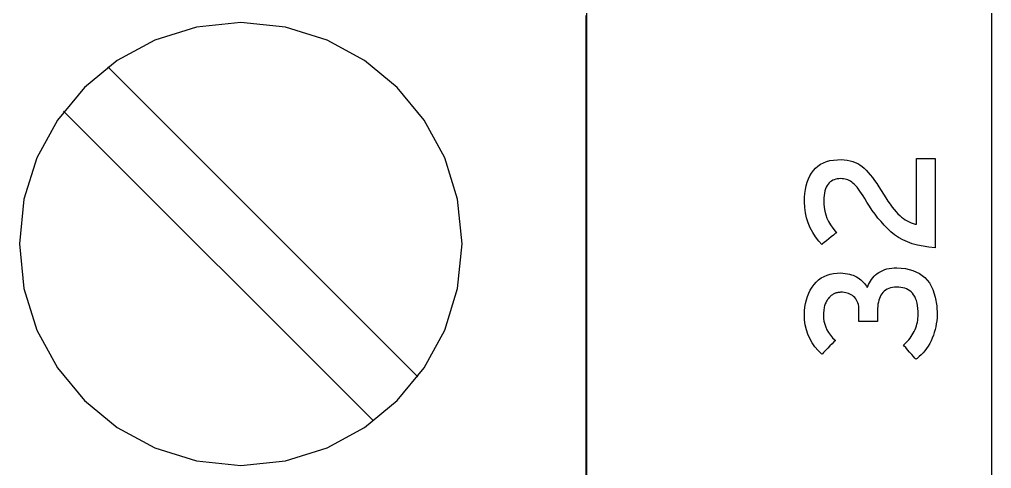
# Model space of a CAD drawing. Extents: x 1 to 47.7, y 0.2 to 35.
# Drawn here: x 35.494 to 36.228, y 12.966 to 13.305 of the extents above; entities that cross this region are included whole.
import ezdxf

# ---------------------------------------------------------------- set-up
doc = ezdxf.new("R2010")
doc.units = 0
doc.header["$MEASUREMENT"] = 0
for name, color, linetype in [('5_1___24__TARGET_LEDS___12', 7, 'CONTINUOUS'), ('6_1__EMPTY_IO_BOARD_POSITI', 7, 'CONTINUOUS'), ('6_2___8__INDEPENDENT_INPUT', 7, 'CONTINUOUS'), ('6_3___8__OPTOISO_INDEPENDE', 7, 'CONTINUOUS'), ('6_4___24__OPTOISO_INDEPEND', 7, 'CONTINUOUS'), ('6_5___8__INDEPENDENT_INPUT', 7, 'CONTINUOUS'), ('6_6___8__INDEPENDENT_INPUT', 7, 'CONTINUOUS'), ('6_7___8__OPTOISO_INDEPENDE', 7, 'CONTINUOUS'), ('6_8___8__OPTOISO_INDEPENDE', 7, 'CONTINUOUS'), ('7_0_____DWG', 7, 'CONTINUOUS')]:
    doc.layers.add(name, color=color, linetype=linetype)

msp = doc.modelspace()

# ---------------------------------------------------------------- linework, layer by layer
at = {"layer": '5_1___24__TARGET_LEDS___12'}
for points in [[(35.92211, 12.30354), (35.92211, 12.42937), (35.92211, 12.55075), (35.92211, 12.66723), (35.92211, 12.77837), (35.92211, 12.88371), (35.92211, 12.98282), (35.92211, 13.07525), (35.92211, 13.16055), (35.92211, 13.20039), (35.92211, 13.23828), (35.92211, 13.27417), (35.92211, 13.30799)], [(35.79479, 13.03494), (35.56052, 13.26921)], [(35.76137, 13.00152), (35.5271, 13.23579)]]:
    msp.add_lwpolyline(points, dxfattribs=at)
msp.add_lwpolyline([(35.66113, 12.96794), (35.69481, 12.97134), (35.72618, 12.98109), (35.75456, 12.99652), (35.77929, 13.01696), (35.79968, 13.04174), (35.81508, 13.07018), (35.82481, 13.10161), (35.82821, 13.13537), (35.82481, 13.16906), (35.81508, 13.20046), (35.79968, 13.22887), (35.77929, 13.25362), (35.75456, 13.27405), (35.72618, 13.28948), (35.69481, 13.29923), (35.66113, 13.30263), (35.62743, 13.29923), (35.59601, 13.28948), (35.56757, 13.27405), (35.54278, 13.25362), (35.52232, 13.22887), (35.50686, 13.20046), (35.49709, 13.16906), (35.49368, 13.13537), (35.49709, 13.10161), (35.50686, 13.07018), (35.52232, 13.04174), (35.54278, 13.01696), (35.56757, 12.99652), (35.59601, 12.98109), (35.62743, 12.97134)], close=True, dxfattribs=at)
at = {"layer": '6_1__EMPTY_IO_BOARD_POSITI'}
msp.add_lwpolyline([(35.92235, 13.32076), (35.92235, 13.27392), (35.92235, 13.22303), (35.92235, 13.16825), (35.92235, 13.10973), (35.92235, 13.04763), (35.92235, 12.98209), (35.92235, 12.91328), (35.92235, 12.84134), (35.92235, 12.76642), (35.92235, 12.68869), (35.92235, 12.60829), (35.92235, 12.52537), (35.92235, 12.4401), (35.92235, 12.35261)], dxfattribs=at)
at = {"layer": '6_2___8__INDEPENDENT_INPUT'}
for points in [[(35.92211, 12.30354), (35.92211, 12.42937), (35.92211, 12.55075), (35.92211, 12.66723), (35.92211, 12.77837), (35.92211, 12.88371), (35.92211, 12.98282), (35.92211, 13.07525), (35.92211, 13.16055), (35.92211, 13.20039), (35.92211, 13.23828), (35.92211, 13.27417), (35.92211, 13.30799)], [(35.79479, 13.03494), (35.56052, 13.26921)], [(35.76137, 13.00152), (35.5271, 13.23579)]]:
    msp.add_lwpolyline(points, dxfattribs=at)
msp.add_lwpolyline([(35.66113, 12.96794), (35.69481, 12.97134), (35.72618, 12.98109), (35.75456, 12.99652), (35.77929, 13.01696), (35.79968, 13.04174), (35.81508, 13.07018), (35.82481, 13.10161), (35.82821, 13.13537), (35.82481, 13.16906), (35.81508, 13.20046), (35.79968, 13.22887), (35.77929, 13.25362), (35.75456, 13.27405), (35.72618, 13.28948), (35.69481, 13.29923), (35.66113, 13.30263), (35.62743, 13.29923), (35.59601, 13.28948), (35.56757, 13.27405), (35.54278, 13.25362), (35.52232, 13.22887), (35.50686, 13.20046), (35.49709, 13.16906), (35.49368, 13.13537), (35.49709, 13.10161), (35.50686, 13.07018), (35.52232, 13.04174), (35.54278, 13.01696), (35.56757, 12.99652), (35.59601, 12.98109), (35.62743, 12.97134)], close=True, dxfattribs=at)
at = {"layer": '6_3___8__OPTOISO_INDEPENDE'}
for points in [[(35.92211, 12.30354), (35.92211, 12.42937), (35.92211, 12.55075), (35.92211, 12.66723), (35.92211, 12.77837), (35.92211, 12.88371), (35.92211, 12.98282), (35.92211, 13.07525), (35.92211, 13.16055), (35.92211, 13.20039), (35.92211, 13.23828), (35.92211, 13.27417), (35.92211, 13.30799)], [(35.79479, 13.03494), (35.56052, 13.26921)], [(35.76137, 13.00152), (35.5271, 13.23579)]]:
    msp.add_lwpolyline(points, dxfattribs=at)
msp.add_lwpolyline([(35.66113, 12.96794), (35.69481, 12.97134), (35.72618, 12.98109), (35.75456, 12.99652), (35.77929, 13.01696), (35.79968, 13.04174), (35.81508, 13.07018), (35.82481, 13.10161), (35.82821, 13.13537), (35.82481, 13.16906), (35.81508, 13.20046), (35.79968, 13.22887), (35.77929, 13.25362), (35.75456, 13.27405), (35.72618, 13.28948), (35.69481, 13.29923), (35.66113, 13.30263), (35.62743, 13.29923), (35.59601, 13.28948), (35.56757, 13.27405), (35.54278, 13.25362), (35.52232, 13.22887), (35.50686, 13.20046), (35.49709, 13.16906), (35.49368, 13.13537), (35.49709, 13.10161), (35.50686, 13.07018), (35.52232, 13.04174), (35.54278, 13.01696), (35.56757, 12.99652), (35.59601, 12.98109), (35.62743, 12.97134)], close=True, dxfattribs=at)
at = {"layer": '6_4___24__OPTOISO_INDEPEND'}
for points in [[(35.92211, 12.30354), (35.92211, 12.42937), (35.92211, 12.55075), (35.92211, 12.66723), (35.92211, 12.77837), (35.92211, 12.88371), (35.92211, 12.98282), (35.92211, 13.07525), (35.92211, 13.16055), (35.92211, 13.20039), (35.92211, 13.23828), (35.92211, 13.27417), (35.92211, 13.30799)], [(35.79479, 13.03494), (35.56052, 13.26921)], [(35.76137, 13.00152), (35.5271, 13.23579)]]:
    msp.add_lwpolyline(points, dxfattribs=at)
msp.add_lwpolyline([(35.66113, 12.96794), (35.69481, 12.97134), (35.72618, 12.98109), (35.75456, 12.99652), (35.77929, 13.01696), (35.79968, 13.04174), (35.81508, 13.07018), (35.82481, 13.10161), (35.82821, 13.13537), (35.82481, 13.16906), (35.81508, 13.20046), (35.79968, 13.22887), (35.77929, 13.25362), (35.75456, 13.27405), (35.72618, 13.28948), (35.69481, 13.29923), (35.66113, 13.30263), (35.62743, 13.29923), (35.59601, 13.28948), (35.56757, 13.27405), (35.54278, 13.25362), (35.52232, 13.22887), (35.50686, 13.20046), (35.49709, 13.16906), (35.49368, 13.13537), (35.49709, 13.10161), (35.50686, 13.07018), (35.52232, 13.04174), (35.54278, 13.01696), (35.56757, 12.99652), (35.59601, 12.98109), (35.62743, 12.97134)], close=True, dxfattribs=at)
at = {"layer": '6_5___8__INDEPENDENT_INPUT'}
for points in [[(35.92211, 12.30354), (35.92211, 12.42937), (35.92211, 12.55075), (35.92211, 12.66723), (35.92211, 12.77837), (35.92211, 12.88371), (35.92211, 12.98282), (35.92211, 13.07525), (35.92211, 13.16055), (35.92211, 13.20039), (35.92211, 13.23828), (35.92211, 13.27417), (35.92211, 13.30799)], [(35.79479, 13.03494), (35.56052, 13.26921)], [(35.76137, 13.00152), (35.5271, 13.23579)]]:
    msp.add_lwpolyline(points, dxfattribs=at)
msp.add_lwpolyline([(35.66113, 12.96794), (35.69481, 12.97134), (35.72618, 12.98109), (35.75456, 12.99652), (35.77929, 13.01696), (35.79968, 13.04174), (35.81508, 13.07018), (35.82481, 13.10161), (35.82821, 13.13537), (35.82481, 13.16906), (35.81508, 13.20046), (35.79968, 13.22887), (35.77929, 13.25362), (35.75456, 13.27405), (35.72618, 13.28948), (35.69481, 13.29923), (35.66113, 13.30263), (35.62743, 13.29923), (35.59601, 13.28948), (35.56757, 13.27405), (35.54278, 13.25362), (35.52232, 13.22887), (35.50686, 13.20046), (35.49709, 13.16906), (35.49368, 13.13537), (35.49709, 13.10161), (35.50686, 13.07018), (35.52232, 13.04174), (35.54278, 13.01696), (35.56757, 12.99652), (35.59601, 12.98109), (35.62743, 12.97134)], close=True, dxfattribs=at)
at = {"layer": '6_6___8__INDEPENDENT_INPUT'}
for points in [[(35.92211, 12.30354), (35.92211, 12.42937), (35.92211, 12.55075), (35.92211, 12.66723), (35.92211, 12.77837), (35.92211, 12.88371), (35.92211, 12.98282), (35.92211, 13.07525), (35.92211, 13.16055), (35.92211, 13.20039), (35.92211, 13.23828), (35.92211, 13.27417), (35.92211, 13.30799)], [(35.79479, 13.03494), (35.56052, 13.26921)], [(35.76137, 13.00152), (35.5271, 13.23579)]]:
    msp.add_lwpolyline(points, dxfattribs=at)
msp.add_lwpolyline([(35.66113, 12.96794), (35.69481, 12.97134), (35.72618, 12.98109), (35.75456, 12.99652), (35.77929, 13.01696), (35.79968, 13.04174), (35.81508, 13.07018), (35.82481, 13.10161), (35.82821, 13.13537), (35.82481, 13.16906), (35.81508, 13.20046), (35.79968, 13.22887), (35.77929, 13.25362), (35.75456, 13.27405), (35.72618, 13.28948), (35.69481, 13.29923), (35.66113, 13.30263), (35.62743, 13.29923), (35.59601, 13.28948), (35.56757, 13.27405), (35.54278, 13.25362), (35.52232, 13.22887), (35.50686, 13.20046), (35.49709, 13.16906), (35.49368, 13.13537), (35.49709, 13.10161), (35.50686, 13.07018), (35.52232, 13.04174), (35.54278, 13.01696), (35.56757, 12.99652), (35.59601, 12.98109), (35.62743, 12.97134)], close=True, dxfattribs=at)
at = {"layer": '6_7___8__OPTOISO_INDEPENDE'}
for points in [[(35.92211, 12.30354), (35.92211, 12.42937), (35.92211, 12.55075), (35.92211, 12.66723), (35.92211, 12.77837), (35.92211, 12.88371), (35.92211, 12.98282), (35.92211, 13.07525), (35.92211, 13.16055), (35.92211, 13.20039), (35.92211, 13.23828), (35.92211, 13.27417), (35.92211, 13.30799)], [(35.79479, 13.03494), (35.56052, 13.26921)], [(35.76137, 13.00152), (35.5271, 13.23579)]]:
    msp.add_lwpolyline(points, dxfattribs=at)
msp.add_lwpolyline([(35.66113, 12.96794), (35.69481, 12.97134), (35.72618, 12.98109), (35.75456, 12.99652), (35.77929, 13.01696), (35.79968, 13.04174), (35.81508, 13.07018), (35.82481, 13.10161), (35.82821, 13.13537), (35.82481, 13.16906), (35.81508, 13.20046), (35.79968, 13.22887), (35.77929, 13.25362), (35.75456, 13.27405), (35.72618, 13.28948), (35.69481, 13.29923), (35.66113, 13.30263), (35.62743, 13.29923), (35.59601, 13.28948), (35.56757, 13.27405), (35.54278, 13.25362), (35.52232, 13.22887), (35.50686, 13.20046), (35.49709, 13.16906), (35.49368, 13.13537), (35.49709, 13.10161), (35.50686, 13.07018), (35.52232, 13.04174), (35.54278, 13.01696), (35.56757, 12.99652), (35.59601, 12.98109), (35.62743, 12.97134)], close=True, dxfattribs=at)
at = {"layer": '6_8___8__OPTOISO_INDEPENDE'}
for points in [[(35.92211, 12.30354), (35.92211, 12.42937), (35.92211, 12.55075), (35.92211, 12.66723), (35.92211, 12.77837), (35.92211, 12.88371), (35.92211, 12.98282), (35.92211, 13.07525), (35.92211, 13.16055), (35.92211, 13.20039), (35.92211, 13.23828), (35.92211, 13.27417), (35.92211, 13.30799)], [(35.79479, 13.03494), (35.56052, 13.26921)], [(35.76137, 13.00152), (35.5271, 13.23579)]]:
    msp.add_lwpolyline(points, dxfattribs=at)
msp.add_lwpolyline([(35.66113, 12.96794), (35.69481, 12.97134), (35.72618, 12.98109), (35.75456, 12.99652), (35.77929, 13.01696), (35.79968, 13.04174), (35.81508, 13.07018), (35.82481, 13.10161), (35.82821, 13.13537), (35.82481, 13.16906), (35.81508, 13.20046), (35.79968, 13.22887), (35.77929, 13.25362), (35.75456, 13.27405), (35.72618, 13.28948), (35.69481, 13.29923), (35.66113, 13.30263), (35.62743, 13.29923), (35.59601, 13.28948), (35.56757, 13.27405), (35.54278, 13.25362), (35.52232, 13.22887), (35.50686, 13.20046), (35.49709, 13.16906), (35.49368, 13.13537), (35.49709, 13.10161), (35.50686, 13.07018), (35.52232, 13.04174), (35.54278, 13.01696), (35.56757, 12.99652), (35.59601, 12.98109), (35.62743, 12.97134)], close=True, dxfattribs=at)
at = {"layer": '7_0_____DWG'}
msp.add_lwpolyline([(36.22843, 13.94184), (36.22843, 13.75805), (36.22843, 13.57284), (36.22843, 13.3863), (36.22843, 13.19851), (36.22843, 13.00958), (36.22843, 12.8196), (36.22843, 12.62867), (36.22843, 12.43688), (36.22843, 12.24433), (36.22843, 12.05111), (36.22843, 11.66305), (36.22843, 11.27346), (36.22843, 10.88312), (36.22843, 10.49277)], dxfattribs=at)
for points in [[(36.18576, 13.13249), (36.1811, 13.13289), (36.17668, 13.13353), (36.1725, 13.1344), (36.16855, 13.13551), (36.16484, 13.13686), (36.16137, 13.13844), (36.15814, 13.14025), (36.15514, 13.1423), (36.15239, 13.14458), (36.1498, 13.14702), (36.1473, 13.14956), (36.14489, 13.1522), (36.14258, 13.15494), (36.14036, 13.15778), (36.13824, 13.16073), (36.13621, 13.16377), (36.13427, 13.16691), (36.13266, 13.16966), (36.1314, 13.17169), (36.13017, 13.17355), (36.12899, 13.17526), (36.12786, 13.1768), (36.12676, 13.17819), (36.1257, 13.17941), (36.12468, 13.18047), (36.1237, 13.18136), (36.12274, 13.18208), (36.12176, 13.18269), (36.12077, 13.18322), (36.11975, 13.18367), (36.11872, 13.18404), (36.11767, 13.18432), (36.1166, 13.18453), (36.11551, 13.18466), (36.11441, 13.18471), (36.1131, 13.18467), (36.11184, 13.18452), (36.11064, 13.18427), (36.10952, 13.18391), (36.10846, 13.18345), (36.10747, 13.18288), (36.10655, 13.1822), (36.10569, 13.18142), (36.10491, 13.18053), (36.10417, 13.17947), (36.10353, 13.17827), (36.10298, 13.17693), (36.10251, 13.17544), (36.10214, 13.17382), (36.10185, 13.17205), (36.10166, 13.17014), (36.10156, 13.16809), (36.10157, 13.16568), (36.10183, 13.16284), (36.10233, 13.16007), (36.10306, 13.15737), (36.10404, 13.15474), (36.10525, 13.15218), (36.1067, 13.1497), (36.10839, 13.14728), (36.11031, 13.14494), (36.11112, 13.14382), (36.11033, 13.14317), (36.10898, 13.14208), (36.10727, 13.14069), (36.1054, 13.13917), (36.10356, 13.13767), (36.10195, 13.13636), (36.10076, 13.1354), (36.1002, 13.13494), (36.098, 13.13739), (36.09548, 13.14067), (36.09329, 13.14408), (36.09142, 13.14761), (36.08989, 13.15126), (36.08868, 13.15504), (36.0878, 13.15894), (36.08725, 13.16296), (36.08702, 13.1671), (36.08711, 13.17041), (36.08735, 13.17356), (36.08777, 13.17654), (36.08835, 13.17935), (36.08909, 13.18199), (36.09, 13.18447), (36.09108, 13.18678), (36.09232, 13.18893), (36.09374, 13.1909), (36.09538, 13.19267), (36.09721, 13.19423), (36.09921, 13.19557), (36.10139, 13.19669), (36.10374, 13.1976), (36.10628, 13.19829), (36.10899, 13.19877), (36.11188, 13.19903), (36.11466, 13.19906), (36.11703, 13.19893), (36.11929, 13.19865), (36.12144, 13.19823), (36.12348, 13.19766), (36.12542, 13.19696), (36.12724, 13.1961), (36.12896, 13.19511), (36.13057, 13.19397), (36.13209, 13.19265), (36.13363, 13.19113), (36.13519, 13.18945), (36.13676, 13.18759), (36.13836, 13.18556), (36.13998, 13.18337), (36.14161, 13.181), (36.14327, 13.17846), (36.14494, 13.17575), (36.14671, 13.17285), (36.14845, 13.17013), (36.15013, 13.1676), (36.15175, 13.16528), (36.15332, 13.16317), (36.15484, 13.16126), (36.1563, 13.15954), (36.1577, 13.15804), (36.15906, 13.15673), (36.16043, 13.15557), (36.16182, 13.15451), (36.16324, 13.15356), (36.16468, 13.15271), (36.16613, 13.15197), (36.16761, 13.15134), (36.16911, 13.15081), (36.17063, 13.15039), (36.17166, 13.15038), (36.17166, 13.15327), (36.17166, 13.15886), (36.17166, 13.16628), (36.17166, 13.17463), (36.17166, 13.18302), (36.17166, 13.19058), (36.17166, 13.19643), (36.17166, 13.19966), (36.17182, 13.20003), (36.17283, 13.20003), (36.17455, 13.20003), (36.17673, 13.20003), (36.17911, 13.20003), (36.18146, 13.20003), (36.18351, 13.20003), (36.18502, 13.20003), (36.18574, 13.20003), (36.18576, 13.19854), (36.18576, 13.19284), (36.18576, 13.18402), (36.18576, 13.17327), (36.18576, 13.16179), (36.18576, 13.15077), (36.18576, 13.14141), (36.18576, 13.13492)], [(36.1569, 13.11734), (36.16334, 13.11678), (36.16902, 13.11535), (36.17393, 13.11305), (36.17808, 13.10988), (36.18146, 13.10583), (36.18407, 13.10091), (36.18592, 13.09512), (36.187, 13.08846), (36.18732, 13.08172), (36.18721, 13.07944), (36.187, 13.07718), (36.18669, 13.07495), (36.18628, 13.07274), (36.18577, 13.07056), (36.18516, 13.0684), (36.18445, 13.06627), (36.18364, 13.06416), (36.18272, 13.06208), (36.18169, 13.06006), (36.18058, 13.05815), (36.17938, 13.05635), (36.1781, 13.05464), (36.17674, 13.05304), (36.1753, 13.05154), (36.17377, 13.05014), (36.17217, 13.04884), (36.17115, 13.04822), (36.17055, 13.0489), (36.16948, 13.05014), (36.16807, 13.05175), (36.1665, 13.05354), (36.16494, 13.05534), (36.16353, 13.05695), (36.16245, 13.05818), (36.16186, 13.05886), (36.16251, 13.05953), (36.16369, 13.06061), (36.1648, 13.06172), (36.16584, 13.06288), (36.16681, 13.06406), (36.16771, 13.06529), (36.16854, 13.06655), (36.1693, 13.06785), (36.16998, 13.06919), (36.1706, 13.07058), (36.17114, 13.07198), (36.17161, 13.07338), (36.17201, 13.07478), (36.17234, 13.07619), (36.1726, 13.0776), (36.17278, 13.07902), (36.1729, 13.08044), (36.17295, 13.08186), (36.17291, 13.08419), (36.17276, 13.08652), (36.1725, 13.08868), (36.17213, 13.09067), (36.17164, 13.09249), (36.17105, 13.09415), (36.17035, 13.09564), (36.16953, 13.09696), (36.16861, 13.09811), (36.16763, 13.09909), (36.16656, 13.09995), (36.1654, 13.1007), (36.16416, 13.10133), (36.16283, 13.10184), (36.16142, 13.10223), (36.15992, 13.10251), (36.15833, 13.10267), (36.15666, 13.1027), (36.15502, 13.1026), (36.15348, 13.10238), (36.15204, 13.10205), (36.1507, 13.10161), (36.14947, 13.10105), (36.14833, 13.10037), (36.14729, 13.09959), (36.14636, 13.09869), (36.14553, 13.09767), (36.14482, 13.09654), (36.1442, 13.09534), (36.14366, 13.09406), (36.14321, 13.09271), (36.14286, 13.09129), (36.14258, 13.0898), (36.1424, 13.08823), (36.14231, 13.08658), (36.14229, 13.08555), (36.14229, 13.085), (36.14229, 13.08399), (36.14229, 13.08267), (36.14229, 13.08121), (36.14229, 13.07974), (36.14229, 13.07843), (36.14229, 13.07742), (36.14229, 13.07686), (36.14212, 13.0768), (36.14112, 13.0768), (36.13942, 13.0768), (36.13726, 13.0768), (36.1349, 13.0768), (36.13257, 13.0768), (36.13052, 13.0768), (36.12899, 13.0768), (36.12823, 13.0768), (36.12819, 13.07696), (36.12819, 13.07765), (36.12819, 13.07875), (36.12819, 13.0801), (36.12819, 13.08157), (36.12819, 13.08298), (36.12819, 13.08421), (36.12819, 13.08509), (36.12819, 13.08548), (36.12815, 13.08676), (36.12801, 13.08816), (36.12777, 13.08947), (36.12743, 13.0907), (36.12698, 13.09184), (36.12644, 13.0929), (36.12578, 13.09387), (36.12503, 13.09476), (36.12417, 13.09556), (36.12329, 13.09625), (36.12236, 13.09685), (36.12139, 13.09738), (36.12038, 13.09782), (36.11932, 13.09818), (36.11822, 13.09845), (36.11707, 13.09865), (36.11588, 13.09876), (36.11476, 13.09879), (36.11428, 13.09878), (36.11379, 13.09875), (36.11329, 13.09871), (36.11279, 13.09865), (36.11228, 13.09857), (36.11177, 13.09847), (36.11124, 13.09836), (36.11071, 13.09823), (36.11017, 13.09807), (36.10964, 13.09784), (36.10913, 13.09758), (36.10862, 13.09729), (36.10813, 13.09698), (36.10765, 13.09663), (36.10718, 13.09626), (36.10672, 13.09586), (36.10627, 13.09543), (36.10582, 13.09497), (36.10537, 13.09448), (36.10493, 13.09395), (36.10452, 13.0934), (36.10412, 13.0928), (36.10375, 13.09218), (36.1034, 13.09152), (36.10306, 13.09082), (36.10275, 13.0901), (36.10247, 13.08932), (36.10223, 13.08849), (36.10201, 13.0876), (36.10183, 13.08668), (36.10169, 13.08571), (36.10157, 13.08469), (36.10148, 13.08363), (36.10143, 13.08252), (36.1014, 13.08137), (36.10148, 13.07929), (36.10178, 13.07692), (36.1023, 13.07464), (36.10305, 13.07244), (36.10403, 13.07032), (36.10523, 13.06828), (36.10665, 13.06633), (36.1083, 13.06446), (36.11017, 13.06267), (36.11019, 13.06214), (36.10929, 13.06123), (36.10794, 13.05986), (36.10631, 13.0582), (36.10458, 13.05643), (36.10292, 13.05475), (36.10151, 13.05332), (36.10054, 13.05233), (36.10018, 13.05196), (36.0974, 13.05468), (36.09496, 13.05754), (36.09284, 13.06056), (36.09105, 13.06373), (36.08959, 13.06704), (36.08845, 13.07051), (36.08765, 13.07413), (36.08717, 13.0779), (36.08702, 13.08169), (36.08714, 13.08472), (36.08742, 13.08762), (36.08788, 13.09041), (36.08851, 13.09308), (36.08931, 13.09564), (36.09029, 13.09807), (36.09143, 13.10039), (36.09276, 13.1026), (36.09425, 13.10468), (36.09592, 13.10656), (36.09774, 13.10821), (36.0997, 13.10964), (36.10182, 13.11084), (36.10409, 13.11181), (36.10651, 13.11256), (36.10908, 13.11307), (36.1118, 13.11336), (36.11424, 13.1134), (36.1161, 13.11329), (36.11786, 13.1131), (36.11952, 13.11284), (36.1211, 13.11251), (36.12257, 13.1121), (36.12395, 13.11162), (36.12524, 13.11107), (36.12643, 13.11045), (36.12754, 13.10973), (36.1286, 13.10896), (36.12961, 13.10815), (36.13056, 13.10729), (36.13145, 13.10638), (36.13229, 13.10543), (36.13307, 13.10443), (36.1338, 13.10339), (36.13448, 13.10231), (36.13498, 13.10308), (36.13551, 13.10455), (36.13614, 13.10595), (36.13687, 13.10728), (36.1377, 13.10854), (36.13863, 13.10973), (36.13965, 13.11085), (36.14078, 13.1119), (36.142, 13.11288), (36.14329, 13.11378), (36.14467, 13.11459), (36.14614, 13.11529), (36.14771, 13.11589), (36.14936, 13.11639), (36.15111, 13.11678), (36.15295, 13.11707), (36.15488, 13.11725)]]:
    msp.add_lwpolyline(points, close=True, dxfattribs=at)

doc.saveas('drawing.dxf')
